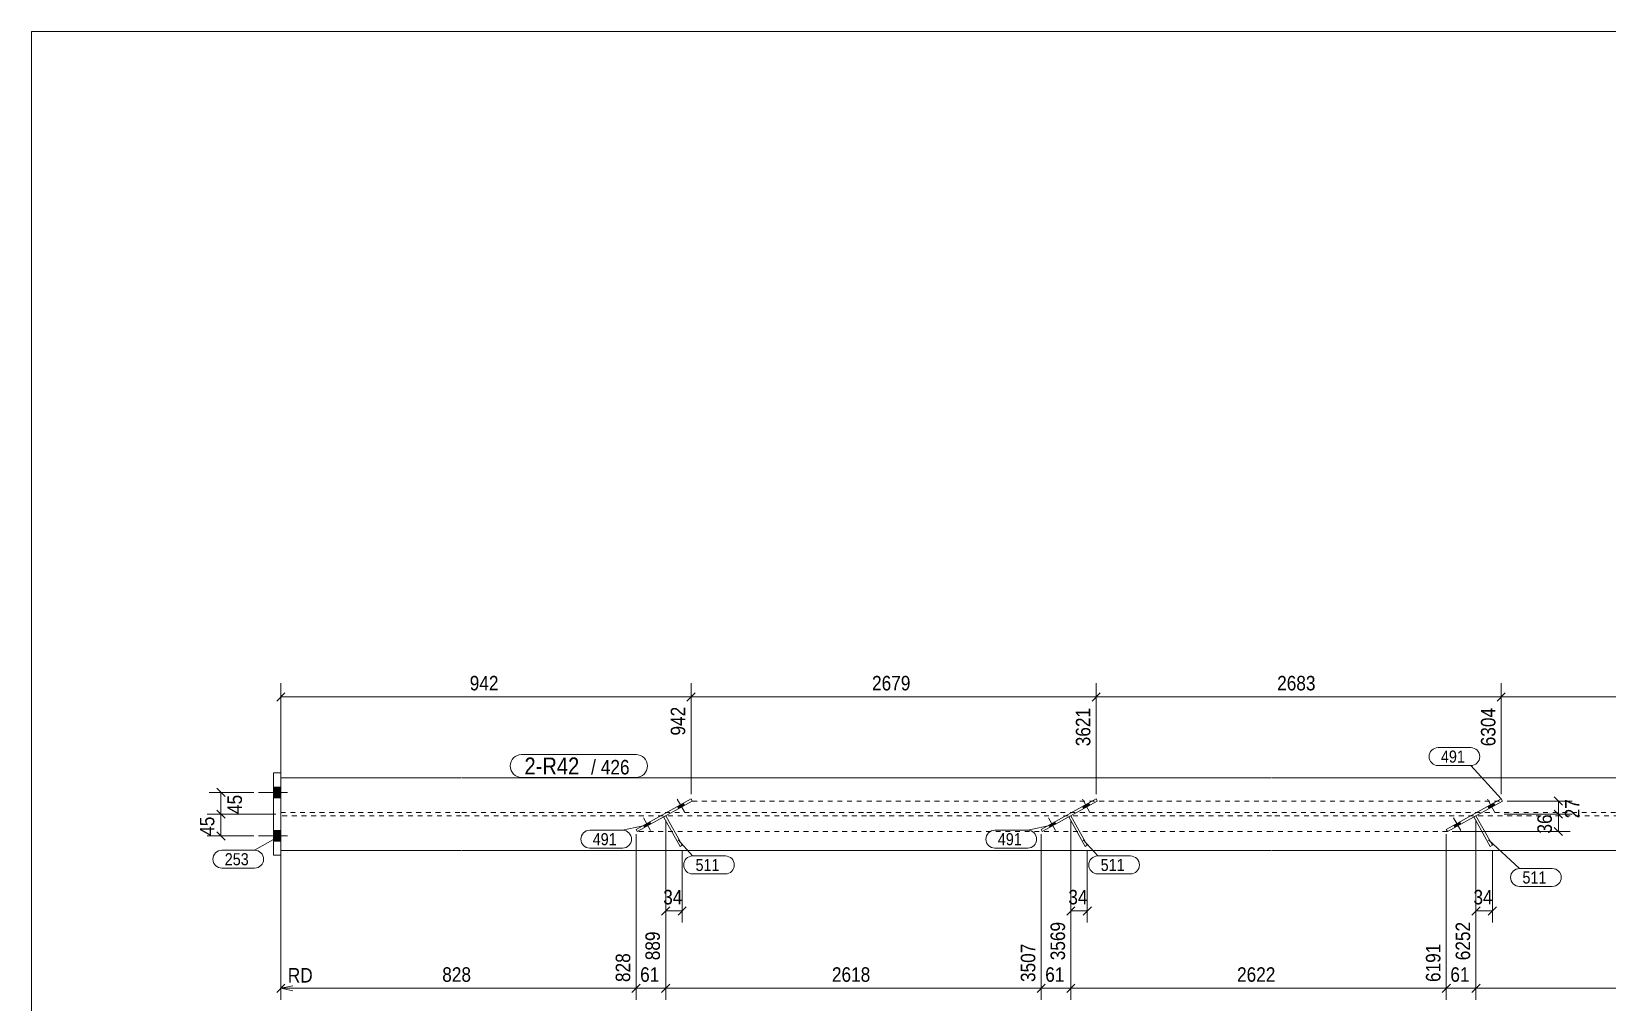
# Model space of a CAD drawing. Header units: millimetres. Extents: x 2 to 579, y 1 to 405.
# Drawn here: x 5 to 330.6, y 204.3 to 405 of the extents above; entities that cross this region are included whole.
import ezdxf

# ---------------------------------------------------------------- set-up
doc = ezdxf.new("R2010")
doc.units = ezdxf.units.MM
doc.linetypes.add('XKITLINE00', pattern=[0])
doc.linetypes.add('XKITLINE01', pattern=[4, 1, -1, 1, -1])
for name, color, linetype, lineweight in [('Bolt', 3, 'Continuous', 0), ('Dimensions', 7, 'Continuous', 0), ('DrawingSheet', 5, 'Continuous', 0), ('GraphicObject', 6, 'Continuous', 0), ('Part', 2, 'Continuous', 0), ('PartMark', 7, 'Continuous', 0)]:
    doc.layers.add(name, color=color, linetype=linetype, lineweight=lineweight)
doc.styles.add('ARIAL', font='ARIAL.TTF')

# ---------------------------------------------------------------- blocks, each defined once
blk = doc.blocks.new('*A15')
at = {"layer": 'Bolt'}
for points in [[(55.01, 248.87), (56.51, 248.87), (56.51, 246.67), (55.01, 246.67)], [(55.01, 248.87), (56.51, 248.87), (56.51, 246.67), (55.01, 246.67)], [(55.01, 248.87), (56.51, 248.87), (56.51, 246.67), (55.01, 246.67)], [(55.01, 239.87), (56.51, 239.87), (56.51, 237.67), (55.01, 237.67)], [(55.01, 239.87), (56.51, 239.87), (56.51, 237.67), (55.01, 237.67)], [(55.01, 239.87), (56.51, 239.87), (56.51, 237.67), (55.01, 237.67)]]:
    blk.add_hatch(color=3, dxfattribs=at).paths.add_polyline_path(points, flags=17)
at = {"layer": 'Bolt', "color": 3, "linetype": 'XKITLINE00', "lineweight": 0}
for p, q in [((51.91, 247.77), (57.91, 247.77)), ((51.91, 247.77), (57.91, 247.77)), ((51.91, 247.77), (57.91, 247.77)), ((55.01, 248.87), (56.51, 248.87)), ((55.01, 248.87), (56.51, 248.87)), ((55.01, 248.87), (56.51, 248.87)), ((55.01, 246.67), (56.51, 246.67)), ((55.01, 246.67), (56.51, 246.67)), ((55.01, 246.67), (56.51, 246.67)), ((51.91, 238.77), (57.91, 238.77)), ((51.91, 238.77), (57.91, 238.77)), ((51.91, 238.77), (57.91, 238.77)), ((55.01, 239.87), (56.51, 239.87)), ((55.01, 239.87), (56.51, 239.87)), ((55.01, 239.87), (56.51, 239.87)), ((55.01, 237.67), (56.51, 237.67)), ((55.01, 237.67), (56.51, 237.67)), ((55.01, 237.67), (56.51, 237.67))]:
    blk.add_line(p, q, dxfattribs=at)
blk = doc.blocks.new('*A17')
at = {"layer": 'Bolt'}
for points in [[(139.7, 245.55), (139.94, 245.11), (138.72, 244.43), (138.48, 244.87)], [(139.7, 245.55), (139.94, 245.11), (138.72, 244.43), (138.48, 244.87)], [(132.71, 241.67), (132.95, 241.23), (131.73, 240.55), (131.48, 240.99)], [(132.71, 241.67), (132.95, 241.23), (131.73, 240.55), (131.48, 240.99)]]:
    blk.add_hatch(color=3, dxfattribs=at).paths.add_polyline_path(points, flags=17)
at = {"layer": 'Bolt', "color": 3, "linetype": 'XKITLINE00', "lineweight": 0}
for p, q in [((139.9, 243.76), (138.44, 246.38)), ((139.9, 243.76), (138.44, 246.38)), ((138.72, 244.43), (138.48, 244.87)), ((138.72, 244.43), (138.48, 244.87)), ((139.94, 245.11), (139.7, 245.55)), ((139.94, 245.11), (139.7, 245.55)), ((132.9, 239.87), (131.44, 242.5)), ((132.9, 239.87), (131.44, 242.5)), ((131.73, 240.55), (131.48, 240.99)), ((131.73, 240.55), (131.48, 240.99)), ((132.95, 241.23), (132.71, 241.67)), ((132.95, 241.23), (132.71, 241.67))]:
    blk.add_line(p, q, dxfattribs=at)
blk = doc.blocks.new('*A18')
at = {"layer": 'Bolt'}
for points in [[(223.41, 245.55), (223.65, 245.11), (222.43, 244.43), (222.19, 244.87)], [(223.41, 245.55), (223.65, 245.11), (222.43, 244.43), (222.19, 244.87)], [(216.42, 241.67), (216.66, 241.23), (215.44, 240.55), (215.19, 240.99)], [(216.42, 241.67), (216.66, 241.23), (215.44, 240.55), (215.19, 240.99)]]:
    blk.add_hatch(color=3, dxfattribs=at).paths.add_polyline_path(points, flags=17)
at = {"layer": 'Bolt', "color": 3, "linetype": 'XKITLINE00', "lineweight": 0}
for p, q in [((223.61, 243.76), (222.15, 246.38)), ((223.61, 243.76), (222.15, 246.38)), ((222.43, 244.43), (222.19, 244.87)), ((222.43, 244.43), (222.19, 244.87)), ((223.65, 245.11), (223.41, 245.55)), ((223.65, 245.11), (223.41, 245.55)), ((216.61, 239.87), (215.15, 242.5)), ((216.61, 239.87), (215.15, 242.5)), ((215.44, 240.55), (215.19, 240.99)), ((215.44, 240.55), (215.19, 240.99)), ((216.66, 241.23), (216.42, 241.67)), ((216.66, 241.23), (216.42, 241.67))]:
    blk.add_line(p, q, dxfattribs=at)
blk = doc.blocks.new('*A19')
at = {"layer": 'Bolt'}
for points in [[(307.12, 245.55), (307.36, 245.11), (306.14, 244.43), (305.9, 244.87)], [(307.12, 245.55), (307.36, 245.11), (306.14, 244.43), (305.9, 244.87)], [(300.13, 241.67), (300.37, 241.23), (299.15, 240.55), (298.9, 240.99)], [(300.13, 241.67), (300.37, 241.23), (299.15, 240.55), (298.9, 240.99)]]:
    blk.add_hatch(color=3, dxfattribs=at).paths.add_polyline_path(points, flags=17)
at = {"layer": 'Bolt', "color": 3, "linetype": 'XKITLINE00', "lineweight": 0}
for p, q in [((307.32, 243.76), (305.86, 246.38)), ((307.32, 243.76), (305.86, 246.38)), ((306.14, 244.43), (305.9, 244.87)), ((306.14, 244.43), (305.9, 244.87)), ((307.36, 245.11), (307.12, 245.55)), ((307.36, 245.11), (307.12, 245.55)), ((300.32, 239.87), (298.86, 242.5)), ((300.32, 239.87), (298.86, 242.5)), ((299.15, 240.55), (298.9, 240.99)), ((299.15, 240.55), (298.9, 240.99)), ((300.37, 241.23), (300.13, 241.67)), ((300.37, 241.23), (300.13, 241.67))]:
    blk.add_line(p, q, dxfattribs=at)
blk = doc.blocks.new('*A20')
at = {"layer": 'Part'}
blk.add_hatch(color=2, dxfattribs=at).paths.add_polyline_path([(351.54, 244.67), (353.14, 244.67), (352.34, 243.27)], flags=17)
at = {"layer": 'Part', "color": 2, "linetype": 'XKITLINE00', "lineweight": 0}
for p, q in [((56.51, 250.77), (93.81, 250.77)), ((93.91, 250.77), (177.52, 250.77)), ((177.62, 250.77), (261.23, 250.77)), ((261.33, 250.77), (344.94, 250.77)), ((345.04, 250.77), (382.34, 250.77)), ((352.34, 243.27), (351.54, 244.67)), ((351.54, 244.67), (353.14, 244.67)), ((353.14, 244.67), (352.34, 243.27)), ((56.51, 235.77), (93.81, 235.77)), ((93.91, 235.77), (177.52, 235.77)), ((177.62, 235.77), (261.23, 235.77)), ((261.33, 235.77), (344.94, 235.77)), ((345.04, 235.77), (382.34, 235.77))]:
    blk.add_line(p, q, dxfattribs=at)
at = {"layer": 'Part', "color": 7, "linetype": 'XKITLINE01', "lineweight": 0}
for p, q in [((56.51, 235.77), (56.51, 250.77)), ((382.34, 235.77), (382.34, 250.77)), ((56.51, 243.59), (93.81, 243.59)), ((93.81, 242.94), (56.51, 242.94)), ((93.91, 243.59), (177.52, 243.59)), ((177.52, 242.94), (93.91, 242.94)), ((177.62, 243.59), (261.23, 243.59)), ((261.23, 242.94), (177.62, 242.94)), ((261.33, 243.59), (344.94, 243.59)), ((344.94, 242.94), (261.33, 242.94)), ((345.04, 243.59), (382.34, 243.59)), ((382.34, 242.94), (345.04, 242.94))]:
    blk.add_line(p, q, dxfattribs=at)
at = {"layer": 'Part', "color": 2, "linetype": 'XKITLINE00', "lineweight": 0}
blk.add_circle((352.34, 244.17), 1, dxfattribs=at)
blk = doc.blocks.new('*A21')
at = {"layer": 'Part', "color": 2, "linetype": 'XKITLINE00', "lineweight": 0}
for p, q in [((55.01, 251.77), (56.51, 251.77)), ((55.01, 234.77), (55.01, 251.77)), ((56.51, 251.77), (56.51, 234.77)), ((56.51, 234.77), (55.01, 234.77))]:
    blk.add_line(p, q, dxfattribs=at)
blk = doc.blocks.new('*A23')
at = {"layer": 'Part', "color": 2, "linetype": 'XKITLINE00', "lineweight": 0}
for p, q in [((141.28, 246.42), (129.91, 240.11)), ((141.52, 245.98), (130.15, 239.68)), ((141.28, 246.42), (141.52, 245.98)), ((129.91, 240.11), (130.15, 239.68))]:
    blk.add_line(p, q, dxfattribs=at)
blk = doc.blocks.new('*A24')
at = {"layer": 'Part', "color": 7, "linetype": 'XKITLINE01', "lineweight": 0}
blk.add_line((135.62, 242.71), (136.05, 242.95), dxfattribs=at)
at = {"layer": 'Part', "color": 2, "linetype": 'XKITLINE00', "lineweight": 0}
for p, q in [((139.01, 236.59), (135.62, 242.71)), ((139.45, 236.83), (136.05, 242.95)), ((139.01, 236.59), (139.45, 236.83))]:
    blk.add_line(p, q, dxfattribs=at)
blk = doc.blocks.new('*A25')
at = {"layer": 'Part', "color": 2, "linetype": 'XKITLINE00', "lineweight": 0}
for p, q in [((224.99, 246.42), (213.62, 240.11)), ((225.23, 245.98), (213.86, 239.68)), ((224.99, 246.42), (225.23, 245.98)), ((213.62, 240.11), (213.86, 239.68))]:
    blk.add_line(p, q, dxfattribs=at)
blk = doc.blocks.new('*A26')
at = {"layer": 'Part', "color": 7, "linetype": 'XKITLINE01', "lineweight": 0}
blk.add_line((219.33, 242.71), (219.76, 242.95), dxfattribs=at)
at = {"layer": 'Part', "color": 2, "linetype": 'XKITLINE00', "lineweight": 0}
for p, q in [((222.72, 236.59), (219.33, 242.71)), ((223.16, 236.83), (219.76, 242.95)), ((222.72, 236.59), (223.16, 236.83))]:
    blk.add_line(p, q, dxfattribs=at)
blk = doc.blocks.new('*A27')
at = {"layer": 'Part', "color": 2, "linetype": 'XKITLINE00', "lineweight": 0}
for p, q in [((308.7, 246.42), (297.33, 240.11)), ((308.94, 245.98), (297.57, 239.68)), ((308.7, 246.42), (308.94, 245.98)), ((297.33, 240.11), (297.57, 239.68))]:
    blk.add_line(p, q, dxfattribs=at)
blk = doc.blocks.new('*A28')
at = {"layer": 'Part', "color": 7, "linetype": 'XKITLINE01', "lineweight": 0}
blk.add_line((303.04, 242.71), (303.47, 242.95), dxfattribs=at)
at = {"layer": 'Part', "color": 2, "linetype": 'XKITLINE00', "lineweight": 0}
for p, q in [((306.43, 236.59), (303.04, 242.71)), ((306.87, 236.83), (303.47, 242.95)), ((306.43, 236.59), (306.87, 236.83))]:
    blk.add_line(p, q, dxfattribs=at)
blk = doc.blocks.new('*A29')
at = {"layer": 'GraphicObject', "color": 1, "linetype": 'XKITLINE01', "lineweight": 0}
for p, q in [((141.52, 245.98), (177.52, 245.98)), ((177.62, 245.98), (261.23, 245.98)), ((261.33, 245.98), (308.94, 245.98))]:
    blk.add_line(p, q, dxfattribs=at)
blk = doc.blocks.new('*A30')
at = {"layer": 'GraphicObject', "color": 1, "linetype": 'XKITLINE01', "lineweight": 0}
for p, q in [((177.52, 239.68), (130.15, 239.68)), ((261.23, 239.68), (177.62, 239.68)), ((297.57, 239.68), (261.33, 239.68))]:
    blk.add_line(p, q, dxfattribs=at)
blk = doc.blocks.new('*A31')
at = {"layer": 'DrawingSheet', "color": 5, "linetype": 'XKITLINE00', "lineweight": 0}
for p, q in [((579, 405), (5, 405)), ((5, 405), (5, 5))]:
    blk.add_line(p, q, dxfattribs=at)
blk = doc.blocks.new('*A68')
at = {"layer": 'Dimensions', "color": 7, "linetype": 'XKITLINE00', "lineweight": 0}
for p, q in [((309.33, 243.27), (322.91, 243.27)), ((319.66, 244.12), (321.36, 242.42)), ((320.51, 239.68), (320.51, 243.27)), ((298.57, 239.68), (322.91, 239.68)), ((319.66, 240.52), (321.36, 238.83))]:
    blk.add_line(p, q, dxfattribs=at)
at = {"layer": 'Dimensions', "color": 3}
for p in [(320.51, 243.27), (320.51, 239.68)]:
    blk.add_point(p, dxfattribs=at)
at = {"layer": 'Dimensions', "color": 3, "style": 'ARIAL', "width": 0.85}
blk.add_text('36', height=3, rotation=90.0002, dxfattribs=at).set_placement((319.16, 239.25))
blk = doc.blocks.new('*A69')
at = {"layer": 'Dimensions', "color": 7, "linetype": 'XKITLINE00', "lineweight": 0}
for p, q in [((309.94, 245.98), (323.36, 245.98)), ((319.66, 246.83), (321.36, 245.14)), ((320.51, 243.27), (320.51, 245.98)), ((309.33, 243.27), (323.36, 243.27)), ((319.66, 244.12), (321.36, 242.42))]:
    blk.add_line(p, q, dxfattribs=at)
at = {"layer": 'Dimensions', "color": 3}
for p in [(320.51, 245.98), (320.51, 243.27)]:
    blk.add_point(p, dxfattribs=at)
at = {"layer": 'Dimensions', "color": 3, "style": 'ARIAL', "width": 0.85}
blk.add_text('27', height=3, rotation=90.0002, dxfattribs=at).set_placement((324.86, 242.4))
blk = doc.blocks.new('*A70')
at = {"layer": 'Dimensions', "color": 7, "linetype": 'XKITLINE00', "lineweight": 0}
for p, q in [((55.51, 243.27), (41.28, 243.27)), ((43.29, 244.12), (44.98, 242.42)), ((44.13, 238.77), (44.13, 243.27)), ((50.91, 238.77), (41.28, 238.77)), ((43.29, 239.62), (44.98, 237.92))]:
    blk.add_line(p, q, dxfattribs=at)
at = {"layer": 'Dimensions', "color": 3}
for p in [(44.13, 243.27), (44.13, 238.77)]:
    blk.add_point(p, dxfattribs=at)
at = {"layer": 'Dimensions', "color": 3, "style": 'ARIAL', "width": 0.85}
blk.add_text('45', height=3, rotation=90.0002, dxfattribs=at).set_placement((42.78, 238.79))
blk = doc.blocks.new('*A71')
at = {"layer": 'Dimensions', "color": 7, "linetype": 'XKITLINE00', "lineweight": 0}
for p, q in [((50.91, 247.77), (41.73, 247.77)), ((43.29, 248.62), (44.98, 246.92)), ((44.13, 243.27), (44.13, 247.77)), ((55.51, 243.27), (41.73, 243.27)), ((43.29, 244.12), (44.98, 242.42))]:
    blk.add_line(p, q, dxfattribs=at)
at = {"layer": 'Dimensions', "color": 3}
for p in [(44.13, 247.77), (44.13, 243.27)]:
    blk.add_point(p, dxfattribs=at)
at = {"layer": 'Dimensions', "color": 3, "style": 'ARIAL', "width": 0.85}
blk.add_text('45', height=3, rotation=90.0002, dxfattribs=at).set_placement((48.48, 243.29))
blk = doc.blocks.new('*A74')
at = {"layer": 'Dimensions', "color": 7, "linetype": 'XKITLINE00', "lineweight": 0}
for p, q in [((56.51, 251.77), (56.51, 270.34)), ((141.28, 247.42), (141.28, 270.34)), ((57.36, 268.34), (55.66, 266.64)), ((56.51, 267.49), (141.28, 267.49)), ((142.12, 268.34), (140.43, 266.64))]:
    blk.add_line(p, q, dxfattribs=at)
at = {"layer": 'Dimensions', "color": 3}
for p in [(56.51, 267.49), (141.28, 267.49)]:
    blk.add_point(p, dxfattribs=at)
at = {"layer": 'Dimensions', "color": 3, "style": 'ARIAL', "width": 0.85}
blk.add_text('942', height=3, dxfattribs=at).set_placement((95.55, 268.84))
blk.add_text('942', height=3, rotation=90.0002, dxfattribs=at).set_placement((140.08, 259.51))
blk = doc.blocks.new('*A75')
at = {"layer": 'Dimensions', "color": 7, "linetype": 'XKITLINE00', "lineweight": 0}
for p, q in [((141.28, 247.42), (141.28, 270.34)), ((224.99, 247.42), (224.99, 270.34)), ((142.12, 268.34), (140.43, 266.64)), ((141.28, 267.49), (224.99, 267.49)), ((225.83, 268.34), (224.14, 266.64))]:
    blk.add_line(p, q, dxfattribs=at)
at = {"layer": 'Dimensions', "color": 3}
for p in [(141.28, 267.49), (224.99, 267.49)]:
    blk.add_point(p, dxfattribs=at)
at = {"layer": 'Dimensions', "color": 3, "style": 'ARIAL', "width": 0.85}
blk.add_text('2679', height=3, dxfattribs=at).set_placement((178.68, 268.84))
blk.add_text('3621', height=3, rotation=90.0002, dxfattribs=at).set_placement((223.79, 257.29))
blk = doc.blocks.new('*A76')
at = {"layer": 'Dimensions', "color": 7, "linetype": 'XKITLINE00', "lineweight": 0}
for p, q in [((224.99, 247.42), (224.99, 270.34)), ((308.7, 247.42), (308.7, 270.34)), ((225.83, 268.34), (224.14, 266.64)), ((224.99, 267.49), (308.7, 267.49)), ((309.54, 268.34), (307.85, 266.64))]:
    blk.add_line(p, q, dxfattribs=at)
at = {"layer": 'Dimensions', "color": 3}
for p in [(224.99, 267.49), (308.7, 267.49)]:
    blk.add_point(p, dxfattribs=at)
at = {"layer": 'Dimensions', "color": 3, "style": 'ARIAL', "width": 0.85}
blk.add_text('2683', height=3, dxfattribs=at).set_placement((262.39, 268.84))
blk.add_text('6304', height=3, rotation=90.0002, dxfattribs=at).set_placement((307.5, 257.29))
blk = doc.blocks.new('*A77')
at = {"layer": 'Dimensions', "color": 7, "linetype": 'XKITLINE00', "lineweight": 0}
for p, q in [((308.7, 247.42), (308.7, 270.34)), ((382.34, 251.77), (382.34, 270.34)), ((309.54, 268.34), (307.85, 266.64)), ((308.7, 267.49), (382.34, 267.49)), ((383.19, 268.34), (381.49, 266.64))]:
    blk.add_line(p, q, dxfattribs=at)
at = {"layer": 'Dimensions', "color": 3}
for p in [(308.7, 267.49), (382.34, 267.49)]:
    blk.add_point(p, dxfattribs=at)
at = {"layer": 'Dimensions', "color": 3, "style": 'ARIAL', "width": 0.85}
blk.add_text('1298', height=3, dxfattribs=at).set_placement((341.07, 268.84))
blk.add_text('7602', height=3, rotation=90.0002, dxfattribs=at).set_placement((381.14, 257.29))
blk = doc.blocks.new('*A78')
at = {"layer": 'Dimensions', "color": 7, "linetype": 'XKITLINE00', "lineweight": 0}
for p, q in [((129.91, 239.11), (129.91, 204.87)), ((56.51, 234.77), (56.51, 204.87)), ((56.51, 234.77), (56.51, 204.87)), ((57.36, 208.12), (55.66, 206.42)), ((59.01, 207.77), (56.51, 207.27)), ((56.51, 207.27), (129.91, 207.27)), ((59.01, 206.77), (56.51, 207.27)), ((63.73, 207.27), (56.51, 207.27)), ((130.76, 208.12), (129.06, 206.42))]:
    blk.add_line(p, q, dxfattribs=at)
at = {"layer": 'Dimensions', "color": 3}
for p in [(56.51, 207.27), (129.91, 207.27)]:
    blk.add_point(p, dxfattribs=at)
at = {"layer": 'Dimensions', "color": 7}
blk.add_point((56.51, 207.27), dxfattribs=at)
at = {"layer": 'Dimensions', "color": 3, "style": 'ARIAL', "width": 0.85}
blk.add_text('828', height=3, rotation=90.0002, dxfattribs=at).set_placement((128.71, 208.57))
for s, p in [('RD', (57.95, 208.47)), ('828', (89.87, 208.62))]:
    blk.add_text(s, height=3, dxfattribs=at).set_placement(p)
blk = doc.blocks.new('*A79')
at = {"layer": 'Dimensions', "color": 7, "linetype": 'XKITLINE00', "lineweight": 0}
for p, q in [((136.05, 241.95), (136.05, 204.87)), ((129.91, 239.11), (129.91, 204.87)), ((130.76, 208.12), (129.06, 206.42)), ((129.91, 207.27), (136.05, 207.27)), ((136.9, 208.12), (135.21, 206.42))]:
    blk.add_line(p, q, dxfattribs=at)
at = {"layer": 'Dimensions', "color": 3}
for p in [(129.91, 207.27), (136.05, 207.27)]:
    blk.add_point(p, dxfattribs=at)
at = {"layer": 'Dimensions', "color": 3, "style": 'ARIAL', "width": 0.85}
blk.add_text('889', height=3, rotation=90.0002, dxfattribs=at).set_placement((134.85, 213.07))
blk.add_text('61', height=3, dxfattribs=at).set_placement((130.76, 208.62))
blk = doc.blocks.new('*A80')
at = {"layer": 'Dimensions', "color": 7, "linetype": 'XKITLINE00', "lineweight": 0}
for p, q in [((136.05, 241.95), (136.05, 204.87)), ((213.62, 239.11), (213.62, 204.87)), ((136.9, 208.12), (135.21, 206.42)), ((136.05, 207.27), (213.62, 207.27)), ((214.47, 208.12), (212.77, 206.42))]:
    blk.add_line(p, q, dxfattribs=at)
at = {"layer": 'Dimensions', "color": 3}
for p in [(136.05, 207.27), (213.62, 207.27)]:
    blk.add_point(p, dxfattribs=at)
at = {"layer": 'Dimensions', "color": 3, "style": 'ARIAL', "width": 0.85}
blk.add_text('3507', height=3, rotation=90.0002, dxfattribs=at).set_placement((212.42, 208.57))
blk.add_text('2618', height=3, dxfattribs=at).set_placement((170.39, 208.62))
blk = doc.blocks.new('*A81')
at = {"layer": 'Dimensions', "color": 7, "linetype": 'XKITLINE00', "lineweight": 0}
for p, q in [((219.76, 241.95), (219.76, 204.87)), ((213.62, 239.11), (213.62, 204.87)), ((214.47, 208.12), (212.77, 206.42)), ((213.62, 207.27), (219.76, 207.27)), ((220.61, 208.12), (218.92, 206.42))]:
    blk.add_line(p, q, dxfattribs=at)
at = {"layer": 'Dimensions', "color": 3}
for p in [(213.62, 207.27), (219.76, 207.27)]:
    blk.add_point(p, dxfattribs=at)
at = {"layer": 'Dimensions', "color": 3, "style": 'ARIAL', "width": 0.85}
blk.add_text('3569', height=3, rotation=90.0002, dxfattribs=at).set_placement((218.56, 213.07))
blk.add_text('61', height=3, dxfattribs=at).set_placement((214.47, 208.62))
blk = doc.blocks.new('*A82')
at = {"layer": 'Dimensions', "color": 7, "linetype": 'XKITLINE00', "lineweight": 0}
for p, q in [((219.76, 241.95), (219.76, 204.87)), ((297.33, 239.11), (297.33, 204.87)), ((220.61, 208.12), (218.92, 206.42)), ((219.76, 207.27), (297.33, 207.27)), ((298.18, 208.12), (296.48, 206.42))]:
    blk.add_line(p, q, dxfattribs=at)
at = {"layer": 'Dimensions', "color": 3}
for p in [(219.76, 207.27), (297.33, 207.27)]:
    blk.add_point(p, dxfattribs=at)
at = {"layer": 'Dimensions', "color": 3, "style": 'ARIAL', "width": 0.85}
blk.add_text('6191', height=3, rotation=90.0002, dxfattribs=at).set_placement((296.13, 208.57))
blk.add_text('2622', height=3, dxfattribs=at).set_placement((254.1, 208.62))
blk = doc.blocks.new('*A83')
at = {"layer": 'Dimensions', "color": 7, "linetype": 'XKITLINE00', "lineweight": 0}
for p, q in [((303.47, 241.95), (303.47, 204.87)), ((297.33, 239.11), (297.33, 204.87)), ((298.18, 208.12), (296.48, 206.42)), ((297.33, 207.27), (303.47, 207.27)), ((304.32, 208.12), (302.63, 206.42))]:
    blk.add_line(p, q, dxfattribs=at)
at = {"layer": 'Dimensions', "color": 3}
for p in [(297.33, 207.27), (303.47, 207.27)]:
    blk.add_point(p, dxfattribs=at)
at = {"layer": 'Dimensions', "color": 3, "style": 'ARIAL', "width": 0.85}
blk.add_text('6252', height=3, rotation=90.0002, dxfattribs=at).set_placement((302.27, 213.07))
blk.add_text('61', height=3, dxfattribs=at).set_placement((298.18, 208.62))
blk = doc.blocks.new('*A84')
at = {"layer": 'Dimensions', "color": 7, "linetype": 'XKITLINE00', "lineweight": 0}
for p, q in [((303.47, 241.95), (303.47, 204.87)), ((382.34, 234.77), (382.34, 204.87)), ((304.32, 208.12), (302.63, 206.42)), ((303.47, 207.27), (382.34, 207.27)), ((383.19, 208.12), (381.49, 206.42))]:
    blk.add_line(p, q, dxfattribs=at)
at = {"layer": 'Dimensions', "color": 3}
for p in [(303.47, 207.27), (382.34, 207.27)]:
    blk.add_point(p, dxfattribs=at)
at = {"layer": 'Dimensions', "color": 3, "style": 'ARIAL', "width": 0.85}
blk.add_text('7602', height=3, rotation=90.0002, dxfattribs=at).set_placement((381.14, 208.57))
blk.add_text('1350', height=3, dxfattribs=at).set_placement((338.46, 208.62))
blk = doc.blocks.new('*A85')
at = {"layer": 'Dimensions', "color": 7, "linetype": 'XKITLINE00', "lineweight": 0}
for p, q in [((303.47, 241.95), (303.47, 220.87)), ((306.87, 235.83), (306.87, 220.87)), ((304.32, 224.12), (302.63, 222.42)), ((303.47, 223.27), (306.87, 223.27)), ((307.72, 224.12), (306.02, 222.42))]:
    blk.add_line(p, q, dxfattribs=at)
at = {"layer": 'Dimensions', "color": 3}
for p in [(303.47, 223.27), (306.87, 223.27)]:
    blk.add_point(p, dxfattribs=at)
at = {"layer": 'Dimensions', "color": 3, "style": 'ARIAL', "width": 0.85}
blk.add_text('34', height=3, dxfattribs=at).set_placement((302.95, 224.62))
blk = doc.blocks.new('*A86')
at = {"layer": 'Dimensions', "color": 7, "linetype": 'XKITLINE00', "lineweight": 0}
for p, q in [((136.05, 241.95), (136.05, 220.87)), ((139.45, 235.83), (139.45, 220.87)), ((136.9, 224.12), (135.21, 222.42)), ((136.05, 223.27), (139.45, 223.27)), ((140.3, 224.12), (138.6, 222.42))]:
    blk.add_line(p, q, dxfattribs=at)
at = {"layer": 'Dimensions', "color": 3}
for p in [(136.05, 223.27), (139.45, 223.27)]:
    blk.add_point(p, dxfattribs=at)
at = {"layer": 'Dimensions', "color": 3, "style": 'ARIAL', "width": 0.85}
blk.add_text('34', height=3, dxfattribs=at).set_placement((135.53, 224.62))
blk = doc.blocks.new('*A87')
at = {"layer": 'Dimensions', "color": 7, "linetype": 'XKITLINE00', "lineweight": 0}
for p, q in [((219.76, 241.95), (219.76, 220.87)), ((223.16, 235.83), (223.16, 220.87)), ((220.61, 224.12), (218.92, 222.42)), ((219.76, 223.27), (223.16, 223.27)), ((224.01, 224.12), (222.31, 222.42))]:
    blk.add_line(p, q, dxfattribs=at)
at = {"layer": 'Dimensions', "color": 3}
for p in [(219.76, 223.27), (223.16, 223.27)]:
    blk.add_point(p, dxfattribs=at)
at = {"layer": 'Dimensions', "color": 3, "style": 'ARIAL', "width": 0.85}
blk.add_text('34', height=3, dxfattribs=at).set_placement((219.24, 224.62))
blk = doc.blocks.new('*A88')
at = {"layer": 'PartMark', "color": 7, "linetype": 'XKITLINE00', "lineweight": 0}
for p, q in [((306.03, 237.97), (312.48, 232.03)), ((312.48, 232.03), (319.24, 232.03)), ((312.48, 228.33), (319.24, 228.33))]:
    blk.add_line(p, q, dxfattribs=at)
for centre, start, end in [((312.48, 230.18), 90, 270), ((319.24, 230.18), 270, 90)]:
    blk.add_arc(centre, 1.85, start, end, dxfattribs=at)
at = {"layer": 'PartMark', "color": 3, "style": 'ARIAL', "width": 0.85}
blk.add_text('511', height=2.5, dxfattribs=at).set_placement((313.08, 228.93))
blk = doc.blocks.new('*A89')
at = {"layer": 'PartMark', "color": 7, "linetype": 'XKITLINE00', "lineweight": 0}
for p, q in [((295.63, 257.01), (302.4, 257.01)), ((295.63, 253.31), (302.4, 253.31)), ((308.7, 246.42), (302.4, 253.31))]:
    blk.add_line(p, q, dxfattribs=at)
for centre, start, end in [((295.63, 255.16), 90, 270), ((302.4, 255.16), 270, 90)]:
    blk.add_arc(centre, 1.85, start, end, dxfattribs=at)
at = {"layer": 'PartMark', "color": 3, "style": 'ARIAL', "width": 0.85}
blk.add_text('491', height=2.5, dxfattribs=at).set_placement((296.23, 253.91))
blk = doc.blocks.new('*A90')
at = {"layer": 'PartMark', "color": 7, "linetype": 'XKITLINE00', "lineweight": 0}
for p, q in [((222.32, 237.97), (225.32, 234.62)), ((225.32, 234.62), (232.08, 234.62)), ((225.32, 230.92), (232.08, 230.92))]:
    blk.add_line(p, q, dxfattribs=at)
for centre, start, end in [((225.32, 232.77), 90, 270), ((232.08, 232.77), 270, 90)]:
    blk.add_arc(centre, 1.85, start, end, dxfattribs=at)
at = {"layer": 'PartMark', "color": 3, "style": 'ARIAL', "width": 0.85}
blk.add_text('511', height=2.5, dxfattribs=at).set_placement((225.92, 231.52))
blk = doc.blocks.new('*A91')
at = {"layer": 'PartMark', "color": 7, "linetype": 'XKITLINE00', "lineweight": 0}
for p, q in [((216.03, 241.09), (210.84, 239.94)), ((204.07, 239.94), (210.84, 239.94)), ((204.07, 236.24), (210.84, 236.24))]:
    blk.add_line(p, q, dxfattribs=at)
for centre, start, end in [((204.07, 238.09), 90, 270), ((210.84, 238.09), 270, 90)]:
    blk.add_arc(centre, 1.85, start, end, dxfattribs=at)
at = {"layer": 'PartMark', "color": 3, "style": 'ARIAL', "width": 0.85}
blk.add_text('491', height=2.5, dxfattribs=at).set_placement((204.67, 236.84))
blk = doc.blocks.new('*A92')
at = {"layer": 'PartMark', "color": 7, "linetype": 'XKITLINE00', "lineweight": 0}
for p, q in [((138.61, 237.97), (141.61, 234.62)), ((141.61, 234.62), (148.37, 234.62)), ((141.61, 230.92), (148.37, 230.92))]:
    blk.add_line(p, q, dxfattribs=at)
for centre, start, end in [((141.61, 232.77), 90, 270), ((148.37, 232.77), 270, 90)]:
    blk.add_arc(centre, 1.85, start, end, dxfattribs=at)
at = {"layer": 'PartMark', "color": 3, "style": 'ARIAL', "width": 0.85}
blk.add_text('511', height=2.5, dxfattribs=at).set_placement((142.21, 231.52))
blk = doc.blocks.new('*A93')
at = {"layer": 'PartMark', "color": 7, "linetype": 'XKITLINE00', "lineweight": 0}
for p, q in [((132.32, 241.09), (127.13, 239.94)), ((120.36, 239.94), (127.13, 239.94)), ((120.36, 236.24), (127.13, 236.24))]:
    blk.add_line(p, q, dxfattribs=at)
for centre, start, end in [((120.36, 238.09), 90, 270), ((127.13, 238.09), 270, 90)]:
    blk.add_arc(centre, 1.85, start, end, dxfattribs=at)
at = {"layer": 'PartMark', "color": 3, "style": 'ARIAL', "width": 0.85}
blk.add_text('491', height=2.5, dxfattribs=at).set_placement((120.96, 236.84))
blk = doc.blocks.new('*A95')
at = {"layer": 'PartMark', "color": 7, "linetype": 'XKITLINE00', "lineweight": 0}
for p, q in [((55.34, 238.2), (51.1, 235.8)), ((44.33, 235.8), (51.1, 235.8)), ((44.33, 232.1), (51.1, 232.1))]:
    blk.add_line(p, q, dxfattribs=at)
for centre, start, end in [((44.33, 233.95), 90, 270), ((51.1, 233.95), 270, 90)]:
    blk.add_arc(centre, 1.85, start, end, dxfattribs=at)
at = {"layer": 'PartMark', "color": 3, "style": 'ARIAL', "width": 0.85}
blk.add_text('253', height=2.5, dxfattribs=at).set_placement((44.93, 232.7))
blk = doc.blocks.new('*A96')
at = {"layer": 'PartMark', "color": 7, "linetype": 'XKITLINE00', "lineweight": 0}
for p, q in [((106.26, 255.57), (129.91, 255.57)), ((106.26, 250.87), (129.91, 250.87))]:
    blk.add_line(p, q, dxfattribs=at)
for centre, start, end in [((106.26, 253.22), 90, 270), ((129.91, 253.22), 270, 90)]:
    blk.add_arc(centre, 2.35, start, end, dxfattribs=at)
at = {"layer": 'PartMark', "color": 1, "style": 'ARIAL', "width": 0.85}
blk.add_text('2-R42', height=3.5, dxfattribs=at).set_placement((106.86, 251.47))
at = {"layer": 'PartMark', "color": 3, "style": 'ARIAL', "width": 0.85}
for s, p in [('/', (120.62, 251.47)), ('426', (122.63, 251.47))]:
    blk.add_text(s, height=3, dxfattribs=at).set_placement(p)

msp = doc.modelspace()

# ---------------------------------------------------------------- block references
at = {"lineweight": 0}
for name in ['*A31', '*A74', '*A75', '*A76', '*A77', '*A96', '*A89', '*A21', '*A71', '*A15', '*A23', '*A17', '*A29', '*A25', '*A18', '*A27', '*A19', '*A69', '*A70', '*A93', '*A79', '*A80', '*A86', '*A24', '*A91', '*A81', '*A82', '*A87', '*A26', '*A83', '*A68', '*A84', '*A85', '*A28', '*A95', '*A78', '*A30', '*A92', '*A90', '*A88']:
    msp.add_blockref(name, (0, 0), dxfattribs=at)
at = {"layer": 'Part', "lineweight": 0}
msp.add_blockref('*A20', (0, 0), dxfattribs=at)

doc.saveas('drawing.dxf')
